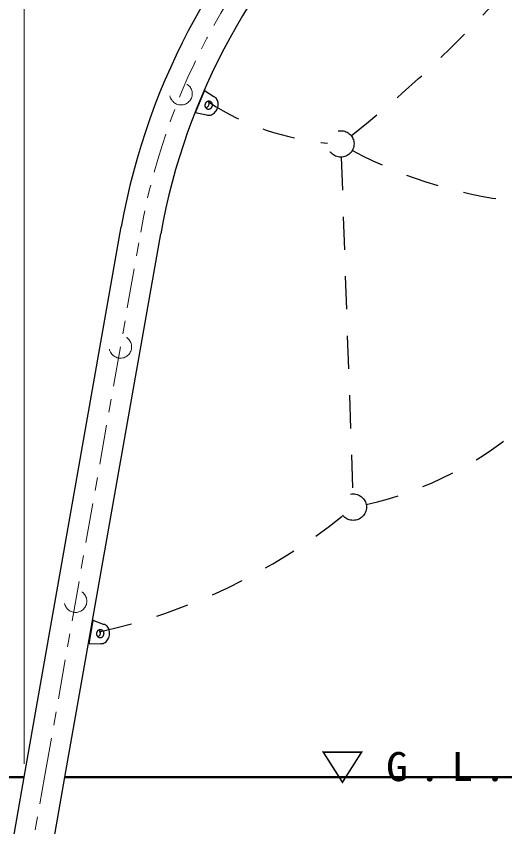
# Model space of a CAD drawing. Units: millimetres on the paper. Extents: x -365 to 0, y -12 to 257.
# Drawn here: x -321.9 to -285, y 64.4 to 125.7 of the extents above; entities that cross this region are included whole.
import ezdxf

# ---------------------------------------------------------------- set-up
doc = ezdxf.new("R2010")
doc.units = ezdxf.units.MM
doc.linetypes.add('USER1', pattern=[4.5, 2.5, -2])
doc.linetypes.add('USER2', pattern=[6, 3, -1, 1, -1])
doc.layers.add('LY_1', color=7, linetype='Continuous', lineweight=25)
doc.styles.add('ＭＳ ゴシック', font='')
doc.styles.get('ＭＳ ゴシック').set_extended_font_data('MS Gothic')

msp = doc.modelspace()

# ---------------------------------------------------------------- linework, layer by layer
at = {"layer": 'LY_1', "lineweight": 13}
msp.add_line((-321.302, 69.176), (-321.302, 163.188), dxfattribs=at)
at = {"layer": 'LY_1'}
for p, q in [((-308.361, 118.388), (-307.677, 120.039)), ((-306.972, 119.58), (-307.677, 120.039)), ((-308.361, 118.388), (-307.537, 118.215)), ((-321.302, 68.176), (-313.972, 109.748)), ((-318.231, 68.176), (-310.993, 109.219)), ((-316.407, 78.257), (-316.096, 80.018)), ((-315.309, 79.721), (-316.096, 80.018)), ((-316.407, 78.257), (-315.565, 78.267)), ((-324.737, 48.701), (-321.302, 68.176)), ((-321.758, 48.176), (-318.231, 68.176))]:
    msp.add_line(p, q, dxfattribs=at)
at = {"layer": 'LY_1', "linetype": 'USER1'}
msp.add_line((-297.353, 115.016), (-296.485, 89.575), dxfattribs=at)
at = {"layer": 'LY_1', "linetype": 'USER2', "lineweight": 13}
for p, q in [((-319.767, 68.176), (-312.483, 109.484)), ((-323.247, 48.438), (-319.767, 68.176))]:
    msp.add_line(p, q, dxfattribs=at)
at = {"layer": 'LY_1', "lineweight": 50}
for p, q in [((-332.402, 68.176), (-321.302, 68.176)), ((-318.231, 68.176), (-192.641, 68.176))]:
    msp.add_line(p, q, dxfattribs=at)
at = {"layer": 'LY_1'}
for points in [[(-307.537, 118.215), (-307.465, 118.192), (-307.389, 118.18), (-307.31, 118.181), (-307.231, 118.195), (-307.152, 118.22), (-307.074, 118.257), (-307, 118.305), (-306.93, 118.363), (-306.866, 118.43), (-306.808, 118.505), (-306.758, 118.587), (-306.717, 118.674), (-306.684, 118.765), (-306.662, 118.859), (-306.65, 118.952), (-306.648, 119.045), (-306.656, 119.136), (-306.674, 119.222), (-306.703, 119.303), (-306.741, 119.377), (-306.788, 119.442), (-306.843, 119.499), (-306.904, 119.545), (-306.972, 119.58)], [(-307.595, 118.754), (-307.557, 118.762), (-307.521, 118.775), (-307.487, 118.793), (-307.455, 118.815), (-307.425, 118.842), (-307.4, 118.872), (-307.378, 118.905), (-307.36, 118.941), (-307.347, 118.979), (-307.339, 119.018), (-307.336, 119.057), (-307.338, 119.096), (-307.345, 119.135), (-307.357, 119.172), (-307.373, 119.207), (-307.394, 119.239)], [(-315.565, 78.267), (-315.489, 78.26), (-315.413, 78.265), (-315.336, 78.283), (-315.261, 78.313), (-315.19, 78.355), (-315.122, 78.408), (-315.06, 78.471), (-315.005, 78.543), (-314.956, 78.622), (-314.916, 78.708), (-314.885, 78.799), (-314.864, 78.893), (-314.852, 78.989), (-314.85, 79.085), (-314.858, 79.179), (-314.876, 79.27), (-314.904, 79.357), (-314.941, 79.437), (-314.986, 79.509), (-315.039, 79.573), (-315.099, 79.627), (-315.165, 79.67), (-315.235, 79.702), (-315.309, 79.721)], [(-315.738, 78.781), (-315.703, 78.797), (-315.671, 78.817), (-315.641, 78.842), (-315.614, 78.871), (-315.592, 78.903), (-315.573, 78.938), (-315.559, 78.975), (-315.55, 79.014), (-315.545, 79.053), (-315.546, 79.093), (-315.551, 79.132), (-315.562, 79.17), (-315.577, 79.207), (-315.596, 79.24), (-315.62, 79.271), (-315.647, 79.297)]]:
    msp.add_lwpolyline(points, dxfattribs=at)
for points in [[(-307.253, 119.221), (-307.276, 119.23), (-307.3, 119.236), (-307.324, 119.24), (-307.349, 119.241), (-307.374, 119.241), (-307.399, 119.238), (-307.423, 119.233), (-307.447, 119.226), (-307.471, 119.216), (-307.494, 119.205), (-307.515, 119.191), (-307.536, 119.176), (-307.555, 119.159), (-307.573, 119.14), (-307.59, 119.12), (-307.604, 119.098), (-307.617, 119.076), (-307.628, 119.052), (-307.637, 119.027), (-307.644, 119.002), (-307.649, 118.976), (-307.652, 118.951), (-307.652, 118.925), (-307.651, 118.899), (-307.647, 118.873), (-307.641, 118.848), (-307.633, 118.824), (-307.623, 118.801), (-307.611, 118.779), (-307.597, 118.758), (-307.582, 118.738), (-307.565, 118.72), (-307.546, 118.704), (-307.526, 118.69), (-307.505, 118.677), (-307.483, 118.667), (-307.46, 118.659), (-307.436, 118.652), (-307.411, 118.648), (-307.387, 118.647), (-307.362, 118.647), (-307.337, 118.65), (-307.313, 118.655), (-307.288, 118.662), (-307.265, 118.672), (-307.242, 118.683), (-307.22, 118.697), (-307.2, 118.712), (-307.18, 118.729), (-307.162, 118.748), (-307.146, 118.768), (-307.131, 118.79), (-307.118, 118.812), (-307.107, 118.836), (-307.098, 118.861), (-307.091, 118.886), (-307.087, 118.912), (-307.084, 118.937), (-307.083, 118.963), (-307.085, 118.989), (-307.089, 119.015), (-307.095, 119.04), (-307.103, 119.064), (-307.113, 119.087), (-307.124, 119.109), (-307.138, 119.13), (-307.154, 119.15), (-307.171, 119.168), (-307.19, 119.184), (-307.21, 119.198), (-307.231, 119.211)], [(-315.506, 79.311), (-315.53, 79.314), (-315.555, 79.315), (-315.579, 79.313), (-315.604, 79.31), (-315.628, 79.304), (-315.651, 79.296), (-315.674, 79.285), (-315.696, 79.273), (-315.717, 79.259), (-315.737, 79.243), (-315.755, 79.225), (-315.772, 79.205), (-315.787, 79.184), (-315.801, 79.162), (-315.812, 79.139), (-315.822, 79.115), (-315.83, 79.09), (-315.835, 79.064), (-315.839, 79.038), (-315.84, 79.012), (-315.839, 78.986), (-315.836, 78.96), (-315.831, 78.935), (-315.824, 78.91), (-315.815, 78.886), (-315.804, 78.863), (-315.791, 78.841), (-315.776, 78.82), (-315.76, 78.801), (-315.742, 78.784), (-315.722, 78.768), (-315.702, 78.754), (-315.68, 78.743), (-315.657, 78.733), (-315.634, 78.725), (-315.61, 78.72), (-315.585, 78.717), (-315.561, 78.716), (-315.536, 78.717), (-315.512, 78.721), (-315.488, 78.727), (-315.464, 78.735), (-315.441, 78.745), (-315.419, 78.757), (-315.398, 78.772), (-315.379, 78.788), (-315.36, 78.806), (-315.343, 78.825), (-315.328, 78.846), (-315.315, 78.868), (-315.303, 78.891), (-315.293, 78.916), (-315.286, 78.941), (-315.28, 78.966), (-315.277, 78.992), (-315.275, 79.018), (-315.276, 79.044), (-315.279, 79.07), (-315.284, 79.096), (-315.291, 79.121), (-315.3, 79.145), (-315.312, 79.168), (-315.325, 79.19), (-315.339, 79.21), (-315.356, 79.229), (-315.374, 79.247), (-315.393, 79.262), (-315.414, 79.276), (-315.436, 79.288), (-315.458, 79.298), (-315.482, 79.305)]]:
    msp.add_lwpolyline(points, close=True, dxfattribs=at)
at = {"layer": 'LY_1', "linetype": 'USER1', "lineweight": 13}
for centre in [(-309.458, 119.81), (-314.036, 100.676), (-317.422, 81.472)]:
    msp.add_circle(centre, 0.85, dxfattribs=at)
at = {"layer": 'LY_1', "linetype": 'USER1'}
for centre in [(-297.387, 116.015), (-296.451, 88.575)]:
    msp.add_circle(centre, 1, dxfattribs=at)
at = {"layer": 'LY_1'}
for radius, start, end in [(51.513, 96.2551, 169.85614), (48.487, 96.25509, 169.85174)]:
    msp.add_arc((-263.264, 100.676), radius, start, end, dxfattribs=at)
at = {"layer": 'LY_1', "linetype": 'USER2', "lineweight": 13}
msp.add_arc((-263.264, 100.676), 50, 10, 169.99943, dxfattribs=at)
at = {"layer": 'LY_1', "linetype": 'USER1'}
for centre, radius, start, end in [((-353.138, 188.354), 91.329, 308.24829, 324.99661), ((-296.627, 135.771), 19.771, 237.30042, 264.89926), ((-280.432, 145.416), 33.939, 241.7172, 265.06902), ((-301.525, 115.606), 27.502, 282.71499, 311.62122), ((-325.147, 122.825), 44.683, 282.29485, 308.67562)]:
    msp.add_arc(centre, radius, start, end, dxfattribs=at)

# ---------------------------------------------------------------- texts
at = {"layer": 'LY_1', "insert": (-298.912, 67.676), "char_height": 2.199, "attachment_point": 7, "style": 'ＭＳ ゴシック'}
msp.add_mtext('\\T1.5;\\W1.1;▽G.L.', dxfattribs=at)

doc.saveas('drawing.dxf')
